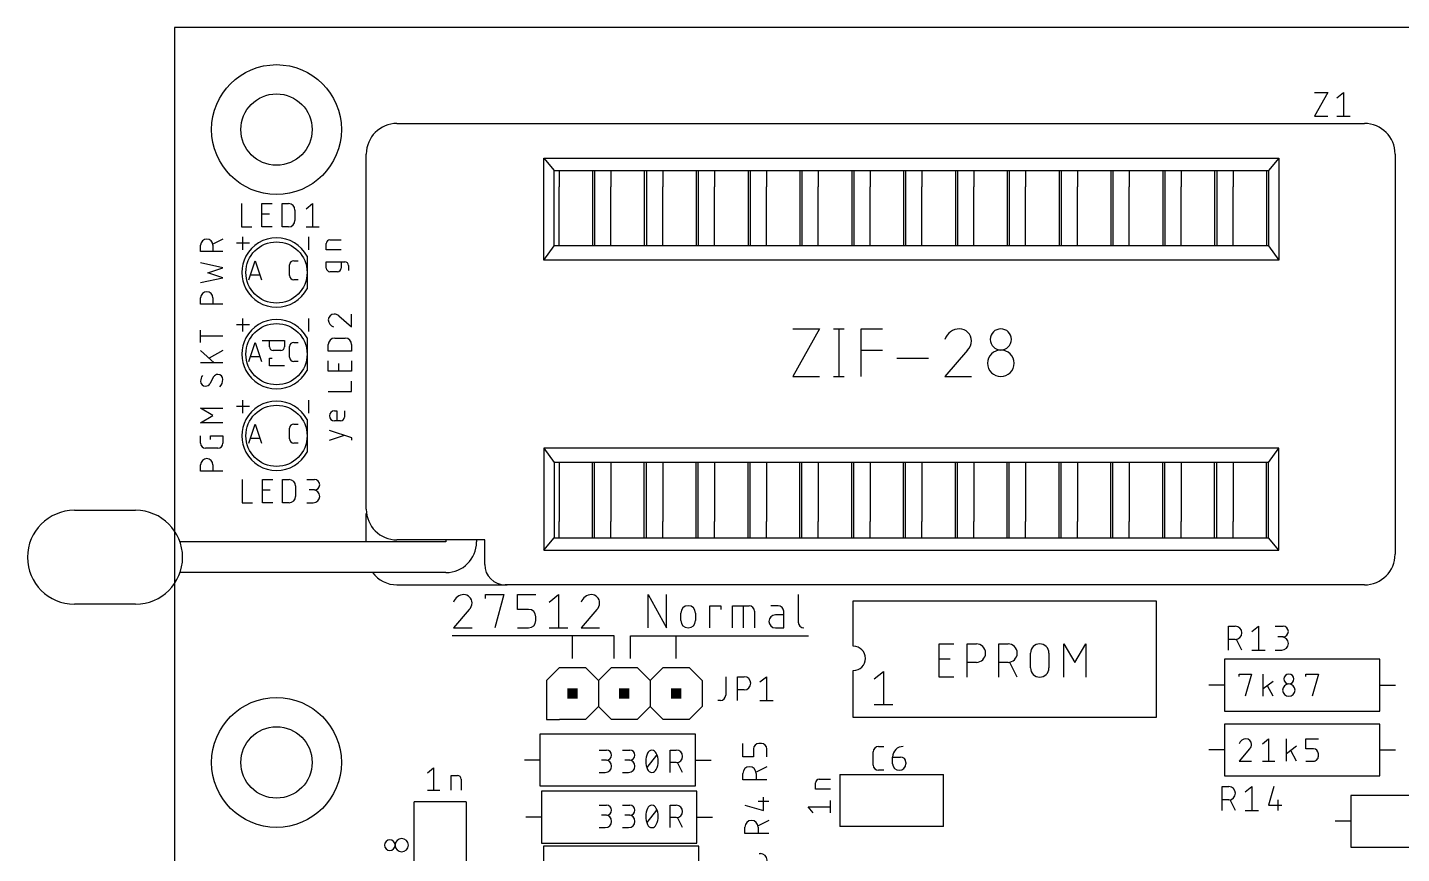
# Model space of a CAD drawing. Extents: x -7 to 100, y -12 to 128.
# Drawn here: x -7.2 to 60.1, y 59.5 to 100 of the extents above; entities that cross this region are included whole.
import ezdxf

# ---------------------------------------------------------------- set-up
doc = ezdxf.new("R2010")
doc.units = 0
for name, color, linetype in [('20', 30, 'CONTINUOUS'), ('21', 253, 'CONTINUOUS'), ('25', 253, 'CONTINUOUS'), ('51', 253, 'CONTINUOUS')]:
    doc.layers.add(name, color=color, linetype=linetype)

# ---------------------------------------------------------------- blocks, each defined once
blk = doc.blocks.new('RECT')
blk.add_solid([(-0.5, -0.5), (0.5, -0.5), (-0.5, 0.5), (0.5, 0.5)])

msp = doc.modelspace()

# ---------------------------------------------------------------- linework, layer by layer
at = {"layer": '20'}
for p, q in [((100, 100), (0, 100)), ((0, 100), (0, 0))]:
    msp.add_line(p, q, dxfattribs=at)
at = {"layer": '21'}
for p, q in [((10.9, 95.3), (58.3, 95.3)), ((9.4, 76.4), (9.4, 93.8)), ((18.1, 93.6), (54.1, 93.6)), ((18.1, 88.6), (18.1, 93.6)), ((18.1, 93.6), (18.6, 93)), ((54.1, 93.6), (53.6, 93)), ((54.1, 93.6), (54.1, 88.6)), ((59.8, 93.8), (59.8, 74.2)), ((18.6, 93), (51.86, 93)), ((18.6, 89.3), (18.6, 93)), ((18.84, 93), (18.84, 92.2)), ((20.48, 93), (20.48, 89.3)), ((20.58, 93), (20.58, 89.3)), ((21.38, 93), (21.38, 92.2)), ((23.02, 93), (23.02, 89.3)), ((23.12, 93), (23.12, 89.3)), ((23.92, 93), (23.92, 92.2)), ((25.56, 93), (25.56, 89.3)), ((25.66, 93), (25.66, 89.3)), ((26.46, 93), (26.46, 92.2)), ((28.1, 93), (28.1, 89.3)), ((28.2, 93), (28.2, 89.3)), ((29, 93), (29, 92.2)), ((30.64, 93), (30.64, 89.3)), ((30.74, 93), (30.74, 89.3)), ((31.54, 93), (31.54, 92.2)), ((33.18, 93), (33.18, 89.3)), ((33.28, 93), (33.28, 89.3)), ((34.08, 93), (34.08, 92.2)), ((35.72, 93), (35.72, 89.3)), ((35.82, 93), (35.82, 89.3)), ((36.62, 93), (36.62, 92.2)), ((38.26, 93), (38.26, 89.3)), ((38.36, 93), (38.36, 89.3)), ((39.16, 93), (39.16, 92.2)), ((40.8, 93), (40.8, 89.3)), ((40.9, 93), (40.9, 89.3)), ((41.7, 93), (41.7, 92.2)), ((43.34, 93), (43.34, 89.3)), ((43.44, 93), (43.44, 89.3)), ((44.24, 93), (44.24, 92.2)), ((45.88, 93), (45.88, 89.3)), ((45.98, 93), (45.98, 89.3)), ((46.78, 93), (46.78, 92.2)), ((48.42, 93), (48.42, 89.3)), ((48.52, 93), (48.52, 89.3)), ((49.32, 93), (49.32, 92.2)), ((50.96, 93), (50.96, 89.3)), ((51.06, 93), (51.06, 89.3)), ((51.86, 93), (53.5, 93)), ((51.86, 93), (51.86, 92.2)), ((53.5, 93), (53.6, 93)), ((53.5, 93), (53.5, 89.3)), ((53.6, 93), (53.6, 89.3)), ((18.84, 91), (18.84, 92.2)), ((18.84, 89.3), (18.84, 91)), ((21.38, 89.3), (21.38, 91)), ((23.92, 89.3), (23.92, 91)), ((26.46, 89.3), (26.46, 91)), ((29, 89.3), (29, 91)), ((31.54, 89.3), (31.54, 91)), ((34.08, 89.3), (34.08, 91)), ((36.62, 89.3), (36.62, 91)), ((39.16, 89.3), (39.16, 91)), ((41.7, 89.3), (41.7, 91)), ((44.24, 89.3), (44.24, 91)), ((46.78, 89.3), (46.78, 91)), ((49.32, 89.3), (49.32, 91)), ((51.86, 89.3), (51.86, 91)), ((2.3717, 89.6333), (1.8863, 89.3906)), ((3.3538, 89.1112), (3.3538, 89.7463)), ((6.5875, 89.1112), (6.5875, 89.7463)), ((7.62, 89.5967), (8.1661, 89.5967)), ((1.2795, 89.0265), (1.2795, 89.3299)), ((2.3717, 89.0265), (1.2795, 89.0265)), ((1.8863, 89.3299), (1.8863, 89.0265)), ((3.6713, 89.4288), (3.0363, 89.4288)), ((7.438, 89.1113), (7.438, 89.4147)), ((8.1661, 89.1113), (7.438, 89.1113)), ((18.1, 88.6), (18.6, 89.3)), ((51.86, 89.3), (18.6, 89.3)), ((53.5, 89.3), (51.86, 89.3)), ((53.6, 89.3), (53.5, 89.3)), ((53.6, 89.3), (54.1, 88.6)), ((2.3717, 88.229), (1.2795, 88.4717)), ((1.6436, 87.9863), (2.3717, 88.229)), ((7.438, 88.2184), (7.438, 88.5218)), ((7.438, 88.5218), (8.3481, 88.5218)), ((8.1661, 88.5218), (8.1661, 88.2184)), ((8.5302, 88.3398), (8.5302, 88.0971)), ((54.1, 88.6), (18.1, 88.6)), ((1.2795, 87.5009), (2.3717, 87.7436)), ((2.3717, 87.7436), (1.6436, 87.9863)), ((7.9841, 88.0364), (7.62, 88.0364)), ((1.2795, 86.4489), (1.2795, 86.7523)), ((2.3717, 86.4489), (1.2795, 86.4489)), ((1.8863, 86.7523), (1.8863, 86.4489)), ((3.3538, 85.1112), (3.3538, 85.7463)), ((6.5875, 85.1112), (6.5875, 85.7463)), ((1.2795, 84.5725), (1.2795, 85.1792)), ((2.3717, 84.8759), (1.2795, 84.8759)), ((3.6713, 85.4288), (3.0363, 85.4288)), ((1.2795, 84.1738), (1.947, 83.5671)), ((2.3717, 84.1738), (1.7043, 83.8098)), ((4.2958, 84.6628), (5.388, 84.6628)), ((4.6598, 84.3594), (4.6598, 84.6628)), ((5.2059, 84.1774), (4.8419, 84.1774)), ((5.388, 84.6628), (5.388, 84.3594)), ((2.3717, 83.5671), (1.2795, 83.5671)), ((4.6598, 83.4327), (4.6598, 83.7967)), ((4.6598, 83.7967), (4.7812, 83.7967)), ((1.9166, 82.8862), (1.7346, 82.5525)), ((5.388, 83.4327), (4.6598, 83.4327)), ((3.3538, 81.1112), (3.3538, 81.7463)), ((6.5875, 81.1112), (6.5875, 81.7463)), ((1.8863, 80.9918), (1.2795, 81.3558)), ((1.2795, 81.3558), (2.3717, 81.3558)), ((1.2795, 80.6277), (1.8863, 80.9918)), ((3.6713, 81.4288), (3.0363, 81.4288)), ((7.8394, 81.2193), (7.9608, 81.2193)), ((7.9608, 81.2193), (7.9608, 80.7339)), ((8.3248, 81.2193), (8.3248, 80.9159)), ((2.3717, 80.6277), (1.2795, 80.6277)), ((8.6889, 79.9028), (7.5967, 80.2668)), ((8.1428, 80.7339), (7.8394, 80.7339)), ((1.2795, 79.6357), (1.2795, 79.9998)), ((1.765, 79.8177), (1.765, 79.9998)), ((1.765, 79.9998), (2.3717, 79.9998)), ((2.3717, 79.9998), (2.3717, 79.6357)), ((7.5967, 79.7814), (8.3248, 80.0241)), ((8.6889, 79.7814), (8.6889, 79.9028)), ((2.129, 79.393), (1.5222, 79.393)), ((54.1, 79.4), (18.1, 79.4)), ((18.1, 79.4), (18.1, 74.4)), ((18.1, 79.4), (18.6, 78.7)), ((53.6, 78.7), (54.1, 79.4)), ((54.1, 74.4), (54.1, 79.4)), ((1.2795, 78.2733), (1.2795, 78.5767)), ((2.3717, 78.2733), (1.2795, 78.2733)), ((1.8863, 78.5767), (1.8863, 78.2733)), ((51.86, 78.7), (18.6, 78.7)), ((18.6, 78.7), (18.6, 75)), ((18.84, 78.7), (18.84, 77)), ((20.48, 75), (20.48, 78.7)), ((20.58, 75), (20.58, 78.7)), ((21.38, 78.7), (21.38, 77)), ((23.02, 75), (23.02, 78.7)), ((23.12, 75), (23.12, 78.7)), ((23.92, 78.7), (23.92, 77)), ((25.56, 75), (25.56, 78.7)), ((25.66, 75), (25.66, 78.7)), ((26.46, 78.7), (26.46, 77)), ((28.1, 75), (28.1, 78.7)), ((28.2, 75), (28.2, 78.7)), ((29, 78.7), (29, 77)), ((30.64, 75), (30.64, 78.7)), ((30.74, 75), (30.74, 78.7)), ((31.54, 78.7), (31.54, 77)), ((33.18, 75), (33.18, 78.7)), ((33.28, 75), (33.28, 78.7)), ((34.08, 78.7), (34.08, 77)), ((35.72, 75), (35.72, 78.7)), ((35.82, 75), (35.82, 78.7)), ((36.62, 78.7), (36.62, 77)), ((38.26, 75), (38.26, 78.7)), ((38.36, 75), (38.36, 78.7)), ((39.16, 78.7), (39.16, 77)), ((40.8, 75), (40.8, 78.7)), ((40.9, 75), (40.9, 78.7)), ((41.7, 78.7), (41.7, 77)), ((43.34, 75), (43.34, 78.7)), ((43.44, 75), (43.44, 78.7)), ((44.24, 78.7), (44.24, 77)), ((45.88, 75), (45.88, 78.7)), ((45.98, 75), (45.98, 78.7)), ((46.78, 78.7), (46.78, 77)), ((48.42, 75), (48.42, 78.7)), ((48.52, 75), (48.52, 78.7)), ((49.32, 78.7), (49.32, 77)), ((50.96, 75), (50.96, 78.7)), ((51.06, 75), (51.06, 78.7)), ((53.5, 78.7), (51.86, 78.7)), ((51.86, 78.7), (51.86, 77)), ((53.6, 78.7), (53.5, 78.7)), ((53.5, 75), (53.5, 78.7)), ((53.6, 75), (53.6, 78.7)), ((-4.9, 76.35), (-1.9, 76.35)), ((9.4, 74.8), (9.4, 76.2)), ((9.4, 74.8), (9.4, 76.2)), ((18.84, 75), (18.84, 75.8)), ((21.38, 75), (21.38, 75.8)), ((23.92, 75), (23.92, 75.8)), ((26.46, 75), (26.46, 75.8)), ((29, 75), (29, 75.8)), ((31.54, 75), (31.54, 75.8)), ((34.08, 75), (34.08, 75.8)), ((36.62, 75), (36.62, 75.8)), ((39.16, 75), (39.16, 75.8)), ((41.7, 75), (41.7, 75.8)), ((44.24, 75), (44.24, 75.8)), ((46.78, 75), (46.78, 75.8)), ((49.32, 75), (49.32, 75.8)), ((51.86, 75), (51.86, 75.8)), ((9.4, 74.8), (0.3, 74.8)), ((13.3, 74.8), (9.4, 74.8)), ((13.3, 74.9), (10.9, 74.9)), ((14.8, 74.9), (13.3, 74.9)), ((13.3, 74.9), (13.3, 74.8)), ((15.2, 74.9), (14.8, 74.9)), ((14.8, 74.9), (14.8, 74.8)), ((15.2, 73.7), (15.2, 74.9)), ((18.1, 74.4), (18.6, 75)), ((18.6, 75), (51.86, 75)), ((51.86, 75), (53.5, 75)), ((53.5, 75), (53.6, 75)), ((54.1, 74.4), (53.6, 75)), ((18.1, 74.4), (54.1, 74.4)), ((9.7, 73.3), (0.3, 73.3)), ((13.3, 73.3), (9.7, 73.3)), ((10.9, 72.7), (16.3, 72.7)), ((15.2394, 72.0379), (15.2394, 72.2186)), ((15.2394, 72.2186), (16.1425, 72.2186)), ((16.1425, 72.2186), (15.691, 70.593)), ((16.3, 72.7), (16.2, 72.7)), ((58.3, 72.7), (16.3, 72.7)), ((16.8025, 71.4961), (16.8025, 72.2186)), ((16.8025, 72.2186), (17.7056, 72.2186)), ((18.3656, 71.8573), (18.8172, 72.2186)), ((18.8172, 72.2186), (18.8172, 70.593)), ((23.2068, 70.593), (23.2068, 72.2186)), ((23.2068, 72.2186), (24.1099, 70.593)), ((24.1099, 70.593), (24.1099, 72.2186)), ((30.5632, 72.2186), (30.5632, 70.8639)), ((-1.9, 71.75), (-4.9, 71.75)), ((14.4439, 71.4961), (13.6763, 70.593)), ((17.3444, 71.4961), (16.8025, 71.4961)), ((20.6964, 71.4961), (19.9288, 70.593)), ((26.2234, 70.593), (26.2234, 71.6767)), ((26.2234, 71.6767), (26.7653, 71.6767)), ((26.7653, 71.6767), (26.7653, 71.4961)), ((27.3369, 70.593), (27.3369, 71.6767)), ((27.3369, 71.6767), (28.1497, 71.6767)), ((27.8788, 70.593), (27.8788, 71.6767)), ((28.4206, 71.4058), (28.4206, 70.593)), ((29.577, 71.6767), (29.2157, 71.6767)), ((29.8479, 70.593), (29.8479, 71.4058)), ((33.2581, 69.6912), (33.2581, 71.9138)), ((33.2581, 71.9138), (48.1013, 71.9138)), ((48.1013, 71.9138), (48.1013, 66.1988)), ((17.7056, 70.9542), (17.7056, 71.1348)), ((24.8081, 70.9542), (24.8081, 71.3154)), ((25.5306, 71.3154), (25.5306, 70.9542)), ((29.8479, 71.2251), (29.4415, 71.2251)), ((19.4793, 70.1993), (13.6056, 70.1993)), ((13.6763, 70.593), (14.5794, 70.593)), ((16.8025, 70.593), (17.3444, 70.593)), ((18.3656, 70.593), (19.2688, 70.593)), ((21.5431, 70.1993), (19.4793, 70.1993)), ((19.4793, 70.1993), (19.4793, 69.088)), ((19.9288, 70.593), (20.8319, 70.593)), ((21.5431, 69.088), (21.5431, 70.1993)), ((22.3368, 69.088), (22.3368, 70.1993)), ((22.3368, 70.1993), (24.5593, 70.1993)), ((24.5593, 70.1993), (24.5593, 69.088)), ((24.5593, 70.1993), (31.0681, 70.1993)), ((29.4415, 70.593), (29.8479, 70.593)), ((37.4618, 68.18), (37.4618, 69.8055)), ((37.4618, 69.8055), (38.1843, 69.8055)), ((38.8347, 68.18), (38.8347, 69.8055)), ((38.8347, 69.8055), (39.2862, 69.8055)), ((40.3858, 68.18), (40.3858, 69.8055)), ((40.3858, 69.8055), (40.8374, 69.8055)), ((41.9398, 68.6315), (41.9398, 69.354)), ((42.8429, 69.354), (42.8429, 68.6315)), ((43.5689, 68.18), (43.5689, 69.8055)), ((43.5689, 69.8055), (44.1108, 68.9024)), ((44.1108, 68.9024), (44.6527, 69.8055)), ((44.6527, 69.8055), (44.6527, 68.18)), ((37.4618, 69.0831), (38.0037, 69.0831)), ((39.2862, 68.9024), (38.8347, 68.9024)), ((40.8374, 68.9024), (40.3858, 68.9024)), ((41.2889, 68.18), (40.9277, 68.9024)), ((59.055, 69.0563), (51.435, 69.0563)), ((51.435, 69.0563), (51.435, 66.5162)), ((59.055, 66.5162), (59.055, 69.0563)), ((18.8643, 68.6455), (18.2293, 68.0105)), ((18.2293, 68.0105), (18.2293, 66.7405)), ((18.8643, 68.6455), (20.1343, 68.6455)), ((20.1343, 68.6455), (20.7693, 68.0105)), ((20.7693, 68.0105), (21.4043, 68.6455)), ((20.7693, 68.0105), (20.7693, 66.7405)), ((21.4043, 68.6455), (22.6743, 68.6455)), ((22.6743, 68.6455), (23.3093, 68.0105)), ((23.3093, 68.0105), (23.9443, 68.6455)), ((23.3093, 68.0105), (23.3093, 66.7405)), ((23.9443, 68.6455), (25.2143, 68.6455)), ((25.2143, 68.6455), (25.8493, 68.0105)), ((25.8493, 68.0105), (25.8493, 66.7405)), ((33.2581, 66.1988), (33.2581, 68.5006)), ((34.2868, 68.0949), (34.7384, 68.4562)), ((34.7384, 68.4562), (34.7384, 66.8306)), ((38.1843, 68.18), (37.4618, 68.18)), ((52.1589, 68.211), (52.1589, 68.3324)), ((52.1589, 68.3324), (52.7657, 68.3324)), ((52.7657, 68.3324), (52.4623, 67.2401)), ((53.3431, 67.2401), (53.3431, 68.3324)), ((55.4355, 68.211), (55.4355, 68.3324)), ((55.4355, 68.3324), (56.0423, 68.3324)), ((56.0423, 68.3324), (55.7389, 67.2401)), ((51.435, 67.7863), (50.673, 67.7863)), ((53.8285, 67.9683), (53.3431, 67.6042)), ((53.8285, 67.2401), (53.5555, 67.7559)), ((59.055, 67.7863), (59.817, 67.7863)), ((18.2293, 66.7405), (18.2293, 66.1055)), ((20.7693, 66.7405), (20.1343, 66.1055)), ((21.4043, 66.1055), (20.7693, 66.7405)), ((23.3093, 66.7405), (22.6743, 66.1055)), ((23.9443, 66.1055), (23.3093, 66.7405)), ((25.8493, 66.7405), (25.2143, 66.1055)), ((34.2868, 66.8306), (35.1899, 66.8306)), ((18.2293, 66.1055), (18.8643, 66.1055)), ((20.1343, 66.1055), (18.8643, 66.1055)), ((22.6743, 66.1055), (21.4043, 66.1055)), ((25.2143, 66.1055), (23.9443, 66.1055)), ((48.1013, 66.1988), (33.2581, 66.1988)), ((51.435, 66.5162), (59.055, 66.5162)), ((25.5286, 65.3871), (17.9086, 65.3871)), ((17.9086, 65.3871), (17.9086, 62.8471)), ((25.5286, 62.8471), (25.5286, 65.3871)), ((59.055, 65.8813), (51.435, 65.8813)), ((51.435, 65.8813), (51.435, 63.3413)), ((59.055, 63.3413), (59.055, 65.8813)), ((52.6747, 64.6719), (52.1589, 64.0652)), ((53.3019, 64.9146), (53.6053, 65.1574)), ((53.6053, 65.1574), (53.6053, 64.0652)), ((54.4861, 64.0652), (54.4861, 65.1574)), ((54.9715, 64.7933), (54.4861, 64.4292)), ((55.4355, 64.6719), (55.4355, 65.1574)), ((55.4355, 65.1574), (56.0423, 65.1574)), ((55.7996, 64.6719), (55.4355, 64.6719)), ((17.9086, 64.1171), (17.1466, 64.1171)), ((20.8058, 64.6017), (21.1698, 64.6017)), ((21.1698, 64.1163), (20.9271, 64.1163)), ((21.9488, 64.6017), (22.3128, 64.6017)), ((22.3128, 64.1163), (22.0701, 64.1163)), ((23.1525, 63.7522), (23.6379, 64.359)), ((24.283, 63.5095), (24.283, 64.6017)), ((24.283, 64.6017), (24.5864, 64.6017)), ((24.5864, 63.9949), (24.283, 63.9949)), ((24.8898, 63.5095), (24.6471, 63.9949)), ((25.5286, 64.1171), (26.2906, 64.1171)), ((51.435, 64.6112), (50.673, 64.6112)), ((52.1589, 64.0652), (52.7657, 64.0652)), ((53.3019, 64.0652), (53.9087, 64.0652)), ((54.9715, 64.0652), (54.6985, 64.5809)), ((55.4355, 64.0652), (55.7996, 64.0652)), ((56.0423, 64.3079), (56.0423, 64.4292)), ((59.055, 64.6112), (59.817, 64.6112)), ((12.392, 63.4859), (12.6954, 63.7286)), ((12.6954, 63.7286), (12.6954, 62.6364)), ((13.5576, 62.6364), (13.5576, 63.3645)), ((13.5576, 63.3645), (13.861, 63.3645)), ((20.8058, 63.5095), (21.1092, 63.5095)), ((21.9488, 63.5095), (22.2522, 63.5095)), ((32.5911, 63.4046), (37.6711, 63.4046)), ((32.5911, 63.4046), (32.5911, 60.8646)), ((37.6711, 60.8646), (37.6711, 63.4046)), ((51.435, 63.3413), (59.055, 63.3413)), ((12.392, 62.6364), (12.9988, 62.6364)), ((14.043, 63.1825), (14.043, 62.6364)), ((17.9086, 62.8471), (25.5286, 62.8471)), ((31.4092, 62.6907), (31.4092, 62.9941)), ((32.1374, 62.6907), (31.4092, 62.6907)), ((31.5913, 63.1761), (32.1374, 63.1761)), ((11.7475, 56.9913), (11.7475, 62.0713)), ((14.2875, 62.0713), (11.7475, 62.0713)), ((14.2875, 62.0713), (14.2875, 56.9913)), ((25.5969, 62.5899), (17.9769, 62.5899)), ((17.9769, 62.5899), (17.9769, 60.0499)), ((25.5969, 60.0499), (25.5969, 62.5899)), ((32.1374, 61.5252), (32.1374, 62.1319)), ((65.2463, 62.3888), (57.6263, 62.3888)), ((57.6263, 62.3888), (57.6263, 59.8488)), ((17.9769, 61.3199), (17.2149, 61.3199)), ((20.8058, 61.903), (21.1698, 61.903)), ((21.1698, 61.4176), (20.9271, 61.4176)), ((21.9488, 61.903), (22.3128, 61.903)), ((22.3128, 61.4176), (22.0701, 61.4176)), ((23.1525, 61.0535), (23.6379, 61.6603)), ((24.283, 60.8108), (24.283, 61.903)), ((24.283, 61.903), (24.5864, 61.903)), ((24.5864, 61.2962), (24.283, 61.2962)), ((24.8898, 60.8108), (24.6471, 61.2962)), ((25.5969, 61.3199), (26.3589, 61.3199)), ((31.2879, 61.5252), (31.0452, 61.8285)), ((31.0452, 61.8285), (32.1374, 61.8285)), ((20.8058, 60.8108), (21.1092, 60.8108)), ((21.9488, 60.8108), (22.2522, 60.8108)), ((37.6711, 60.8646), (32.5911, 60.8646)), ((57.6263, 61.1188), (56.8643, 61.1188)), ((17.9769, 60.0499), (25.5969, 60.0499)), ((25.6973, 59.8981), (18.0773, 59.8981)), ((18.0773, 59.8981), (18.0773, 57.3581)), ((25.6973, 57.3581), (25.6973, 59.8981)), ((57.6263, 59.8488), (65.2463, 59.8488))]:
    msp.add_line(p, q, dxfattribs=at)
for centre, radius in [((5, 95), 3.1789), ((5, 95), 1.7463), ((5, 64), 3.1789), ((5, 64), 1.7463)]:
    msp.add_circle(centre, radius, dxfattribs=at)
for centre, radius, start, end in [((10.9, 93.8), 1.5, 90, 180), ((58.3, 93.8), 1.5, 0, 90), ((1.5829, 89.3299), 0.3034, 0, 180), ((5, 88), 1.7, 28.0725, 151.9275), ((5, 88), 1.7, 28.0725, 151.9275), ((7.62, 89.4147), 0.182, 90.001, 180), ((7.62, 88.2184), 0.182, 180, 270), ((7.9841, 88.2184), 0.182, 270, 0), ((8.3481, 88.3398), 0.182, 0, 90), ((1.5829, 86.7523), 0.3034, 0, 180), ((5, 88), 1.7, 208.0725, 331.9275), ((5, 88), 1.7, 208.0725, 331.9275), ((5, 84), 1.7, 28.0725, 151.9275), ((5, 84), 1.7, 28.0725, 151.9275), ((4.8419, 84.3594), 0.182, 180, 270), ((5.2059, 84.3594), 0.182, 270, 0), ((1.7346, 82.6738), 0.4551, 143.1293, 180), ((2.129, 82.761), 0.2465, 90, 149.4881), ((2.129, 82.7648), 0.2427, 0, 90), ((5, 84), 1.7, 208.0725, 331.9275), ((5, 84), 1.7, 208.0725, 331.9275), ((1.5222, 82.6738), 0.2427, 180, 270), ((1.5222, 82.6776), 0.2465, 269.9998, 329.4903), ((1.859, 82.7648), 0.5127, 314.7605, 359.9998), ((5, 80), 1.7, 28.0725, 151.9275), ((5, 80), 1.7, 28.0725, 151.9275), ((7.8394, 80.9766), 0.2427, 90, 270), ((8.1428, 80.9159), 0.182, 270, 0), ((1.5222, 79.6357), 0.2427, 180.0007, 270), ((2.129, 79.6357), 0.2427, 270.0007, 360), ((1.5829, 78.5767), 0.3034, 0, 180), ((5, 80), 1.7, 208.0725, 331.9275), ((5, 80), 1.7, 208.0725, 331.9275), ((-4.9, 74.05), 2.3, 90, 180), ((-1.9, 74.05), 2.3, 0, 90), ((10.9, 76.4), 1.5, 180, 270), ((13.3, 74.8), 1.5, 270, 0), ((-4.9, 74.05), 2.3, 180, 270), ((-1.9, 74.05), 2.3, 270, 0), ((58.3, 74.2), 1.5, 270, 0), ((16.2, 73.7), 1, 180, 270), ((10.9, 74.2), 1.5, 216.8699, 270), ((14.173, 71.6964), 0.5221, 90.0001, 162.0549), ((14.173, 71.8122), 0.4064, 0, 90), ((20.4255, 71.6964), 0.5221, 90.0001, 162.0549), ((20.4255, 71.8122), 0.4064, 0, 90), ((14.1429, 71.8122), 0.4365, 313.6036, 359.9997), ((17.3444, 71.1348), 0.3612, 0, 90), ((20.3954, 71.8122), 0.4365, 313.6036, 359.9997), ((25.1694, 71.3154), 0.3612, 0, 180), ((28.1497, 71.4058), 0.2709, 0, 90), ((29.577, 71.4058), 0.2709, 0, 90), ((17.3444, 70.9542), 0.3612, 270, 0), ((25.1694, 70.9542), 0.3612, 180, 0), ((29.4415, 70.909), 0.3161, 90, 270), ((30.8342, 70.8639), 0.2709, 180, 270), ((33.2581, 69.0959), 0.5953, 270, 90), ((39.2862, 69.354), 0.4516, 270, 90), ((40.8374, 69.354), 0.4516, 270, 90), ((42.3914, 69.354), 0.4516, 0, 180), ((42.3914, 68.6315), 0.4516, 180, 0), ((54.5959, 68.0896), 0.2427, 0, 180), ((54.5959, 68.0896), 0.2427, 180, 0), ((54.5959, 67.5435), 0.3034, 0, 180), ((54.5959, 67.5435), 0.3034, 180, 0), ((52.4926, 64.8066), 0.3508, 89.9999, 162.0556), ((52.4926, 64.8843), 0.2731, 0, 90), ((52.4724, 64.8843), 0.2933, 313.604, 359.9998), ((55.7996, 64.4292), 0.2427, 0, 90), ((21.1092, 63.8129), 0.3034, 270, 90), ((21.1698, 64.359), 0.2427, 270, 90), ((22.2522, 63.8129), 0.3034, 270, 90), ((22.3128, 64.359), 0.2427, 270, 90), ((23.9918, 64.0556), 0.9001, 180, 205.9889), ((23.9918, 64.0556), 0.9, 154.0108, 180.0001), ((23.3952, 64.3772), 0.2245, 90, 161.0755), ((23.3952, 64.3772), 0.2245, 18.9237, 90), ((22.7985, 64.0556), 0.9, 359.9999, 25.9892), ((22.7985, 64.0556), 0.9001, 334.0111, 360), ((24.5864, 64.2983), 0.3034, 270, 90), ((55.7996, 64.3079), 0.2427, 270, 0.0007), ((13.861, 63.1825), 0.182, 0.001, 90), ((23.3952, 63.734), 0.2245, 198.925, 269.9998), ((23.3952, 63.734), 0.2245, 269.9998, 341.0754), ((31.5913, 62.9941), 0.182, 90.001, 180), ((21.1092, 61.1142), 0.3034, 270, 90), ((21.1698, 61.6603), 0.2427, 270, 90), ((22.2522, 61.1142), 0.3034, 270, 90), ((22.3128, 61.6603), 0.2427, 270, 90), ((23.9918, 61.3569), 0.9001, 180, 205.9889), ((23.9918, 61.3569), 0.9, 154.0108, 180.0001), ((23.3952, 61.6785), 0.2245, 90, 161.0755), ((23.3952, 61.6785), 0.2245, 18.9237, 90), ((22.7985, 61.3569), 0.9, 359.9999, 25.9892), ((22.7985, 61.3569), 0.9001, 334.0111, 360), ((24.5864, 61.5996), 0.3034, 270, 90), ((23.3952, 61.0353), 0.2245, 198.925, 269.9998), ((23.3952, 61.0353), 0.2245, 269.9998, 341.0754)]:
    msp.add_arc(centre, radius, start, end, dxfattribs=at)
at = {"layer": '25'}
for p, q in [((55.8491, 96.8215), (56.4982, 96.8215)), ((56.4982, 96.8215), (55.8491, 95.6531)), ((56.954, 96.5619), (57.2785, 96.8215)), ((57.2785, 96.8215), (57.2785, 95.6531)), ((55.8491, 95.6531), (56.4982, 95.6531)), ((56.954, 95.6531), (57.6031, 95.6531)), ((3.2908, 91.3773), (3.2908, 90.2343)), ((4.2814, 90.2343), (4.2814, 91.3773)), ((4.2814, 91.3773), (4.7894, 91.3773)), ((5.2695, 90.2343), (5.2695, 91.3773)), ((5.2695, 91.3773), (5.587, 91.3773)), ((5.9045, 91.0598), (5.9045, 90.5518)), ((6.4506, 91.1233), (6.7681, 91.3773)), ((6.7681, 91.3773), (6.7681, 90.2343)), ((3.2908, 90.2343), (3.7988, 90.2343)), ((4.2814, 90.8693), (4.6624, 90.8693)), ((4.7894, 90.2343), (4.2814, 90.2343)), ((5.587, 90.2343), (5.2695, 90.2343)), ((6.4506, 90.2343), (7.0856, 90.2343)), ((8.0458, 85.8706), (8.6808, 85.3309)), ((8.6808, 85.3309), (8.6808, 85.9659)), ((30.3016, 85.2384), (31.5998, 85.2384)), ((31.5998, 85.2384), (30.3016, 82.9016)), ((32.2918, 85.2384), (32.8111, 85.2384)), ((32.5514, 85.2384), (32.5514, 82.9016)), ((33.6446, 82.9016), (33.6446, 85.2384)), ((33.6446, 85.2384), (34.6832, 85.2384)), ((7.5378, 84.1498), (7.5378, 84.4673)), ((8.6808, 84.1498), (7.5378, 84.1498)), ((7.8553, 84.7848), (8.3633, 84.7848)), ((8.6808, 84.4673), (8.6808, 84.1498)), ((33.6446, 84.1998), (34.6832, 84.1998)), ((38.8518, 84.1998), (37.7484, 82.9016)), ((7.5378, 83.1617), (7.5378, 83.6697)), ((8.0458, 83.1617), (8.0458, 83.5427)), ((8.6808, 83.6697), (8.6808, 83.1617)), ((35.3915, 83.8104), (36.9493, 83.8104)), ((8.6808, 83.1617), (7.5378, 83.1617)), ((30.3016, 82.9016), (31.5998, 82.9016)), ((32.2918, 82.9016), (32.8111, 82.9016)), ((37.7484, 82.9016), (39.0466, 82.9016)), ((7.5378, 82.1711), (8.6808, 82.1711)), ((8.6808, 82.1711), (8.6808, 82.6791)), ((3.321, 77.8599), (3.321, 76.7169)), ((4.3115, 76.7169), (4.3115, 77.8599)), ((4.3115, 77.8599), (4.8195, 77.8599)), ((5.2996, 76.7169), (5.2996, 77.8599)), ((5.2996, 77.8599), (5.6171, 77.8599)), ((5.9346, 77.5424), (5.9346, 77.0344)), ((6.4807, 77.8599), (6.8617, 77.8599)), ((4.3115, 77.3519), (4.6925, 77.3519)), ((6.8617, 77.3519), (6.6077, 77.3519)), ((3.321, 76.7169), (3.829, 76.7169)), ((4.8195, 76.7169), (4.3115, 76.7169)), ((5.6171, 76.7169), (5.2996, 76.7169)), ((6.4807, 76.7169), (6.7982, 76.7169)), ((51.6446, 69.5039), (51.6446, 70.6723)), ((51.6446, 70.6723), (51.9691, 70.6723)), ((51.9691, 70.0232), (51.6446, 70.0232)), ((52.2937, 69.5039), (52.034, 70.0232)), ((52.7802, 70.4127), (53.1047, 70.6723)), ((53.1047, 70.6723), (53.1047, 69.5039)), ((53.9232, 70.6723), (54.3126, 70.6723)), ((54.3126, 70.153), (54.053, 70.153)), ((52.7802, 69.5039), (53.4293, 69.5039)), ((53.9232, 69.5039), (54.2477, 69.5039)), ((27.0071, 68.201), (27.0071, 67.2922)), ((27.5895, 67.0326), (27.5895, 68.201)), ((27.5895, 68.201), (27.9141, 68.201)), ((28.6775, 67.9414), (29.002, 68.201)), ((29.002, 68.201), (29.002, 67.0326)), ((27.9141, 67.5519), (27.5895, 67.5519)), ((26.7475, 67.0326), (26.6177, 67.0326)), ((28.6775, 67.0326), (29.3266, 67.0326)), ((27.8499, 64.2781), (27.8499, 64.9272)), ((28.3692, 64.6675), (28.3692, 64.2781)), ((28.7587, 64.9272), (28.6288, 64.9272)), ((29.0183, 64.2781), (29.0183, 64.6675)), ((34.4891, 64.7826), (34.7487, 64.7826)), ((28.3692, 64.2781), (27.8499, 64.2781)), ((34.2294, 63.8738), (34.2294, 64.5229)), ((35.1852, 64.2633), (35.5747, 64.2633)), ((35.1852, 63.9387), (35.1852, 64.2633)), ((35.8344, 64.0036), (35.8344, 63.9387)), ((27.8499, 63.1424), (27.8499, 63.467)), ((29.0183, 63.7915), (28.499, 63.5319)), ((28.499, 63.467), (28.499, 63.1424)), ((34.7487, 63.6142), (34.4891, 63.6142)), ((29.0183, 63.1424), (27.8499, 63.1424)), ((51.327, 61.6458), (51.327, 62.8142)), ((51.327, 62.8142), (51.6516, 62.8142)), ((52.4627, 62.5546), (52.7872, 62.8142)), ((52.7872, 62.8142), (52.7872, 61.6458)), ((53.8653, 62.8142), (53.6057, 61.9054)), ((28.5975, 62.102), (29.1168, 62.102)), ((28.8571, 61.6476), (28.8571, 62.2967)), ((51.6516, 62.1651), (51.327, 62.1651)), ((51.9762, 61.6458), (51.7165, 62.1651)), ((54.0601, 62.1651), (54.0601, 61.6458)), ((27.9484, 61.9073), (28.8571, 61.6476)), ((52.4627, 61.6458), (53.1118, 61.6458)), ((53.6057, 61.9054), (54.2548, 61.9054)), ((27.9484, 60.512), (27.9484, 60.8366)), ((29.1168, 61.1611), (28.5975, 60.9015)), ((28.5975, 60.8366), (28.5975, 60.512)), ((29.1168, 60.512), (27.9484, 60.512)), ((28.6411, 59.5397), (28.706, 59.5397))]:
    msp.add_line(p, q, dxfattribs=at)
for centre, radius, start, end in [((5.587, 91.0598), 0.3175, 0, 90), ((5.587, 90.5518), 0.3175, 270, 0), ((7.8236, 85.6801), 0.2858, 90, 180), ((7.905, 85.6801), 0.3671, 180, 252.0547), ((7.8236, 85.6589), 0.3069, 43.6027, 90.0001), ((38.4624, 84.4879), 0.7505, 90, 162.0547), ((38.4624, 84.6542), 0.5842, 0, 90), ((40.4853, 84.7191), 0.5193, 0, 180), ((7.8553, 84.4673), 0.3175, 90, 180), ((8.3633, 84.4673), 0.3175, 0, 90), ((38.4191, 84.6542), 0.6275, 313.6028, 359.9998), ((40.4853, 83.5507), 0.6491, 0, 180), ((40.4853, 84.7191), 0.5193, 180, 0), ((40.4853, 83.5507), 0.6491, 180, 0), ((5.6171, 77.5424), 0.3175, 0, 90), ((6.8617, 77.6059), 0.254, 270, 90), ((5.6171, 77.0344), 0.3175, 270, 0), ((6.7982, 77.0344), 0.3175, 270, 90), ((51.9691, 70.3478), 0.3246, 270, 90), ((54.2477, 69.8285), 0.3246, 270, 90), ((54.3126, 70.4127), 0.2596, 270, 90), ((27.9141, 67.8764), 0.3246, 270, 90), ((26.7475, 67.2922), 0.2596, 270, 0), ((28.6288, 64.6675), 0.2596, 90, 180), ((28.7587, 64.6675), 0.2596, 0, 90), ((34.4891, 64.5229), 0.2596, 90.0007, 180), ((35.7045, 64.2633), 0.5193, 90.0003, 180), ((35.5747, 64.0036), 0.2596, 0, 90), ((28.1745, 63.467), 0.3246, 0, 180), ((34.4891, 63.8738), 0.2596, 180, 270), ((35.5098, 63.9387), 0.3246, 180, 0), ((51.6516, 62.4896), 0.3246, 270, 90), ((28.2729, 60.8366), 0.3246, 0, 180), ((10.5498, 59.9496), 0.2596, 90, 270), ((10.5498, 59.9496), 0.2596, 270, 90), ((11.134, 59.9496), 0.3246, 90, 270), ((11.134, 59.9496), 0.3246, 270, 90), ((28.706, 59.2151), 0.3246, 270, 90)]:
    msp.add_arc(centre, radius, start, end, dxfattribs=at)
at = {"layer": '51'}
for p, q in [((21.38, 91), (21.38, 92.2)), ((23.92, 91), (23.92, 92.2)), ((26.46, 91), (26.46, 92.2)), ((29, 91), (29, 92.2)), ((31.54, 91), (31.54, 92.2)), ((34.08, 91), (34.08, 92.2)), ((36.62, 91), (36.62, 92.2)), ((39.16, 91), (39.16, 92.2)), ((41.7, 91), (41.7, 92.2)), ((44.24, 91), (44.24, 92.2)), ((46.78, 91), (46.78, 92.2)), ((49.32, 91), (49.32, 92.2)), ((51.86, 91), (51.86, 92.2)), ((3.6381, 87.6381), (3.9514, 88.5779)), ((3.9514, 88.5779), (4.2646, 87.6381)), ((5.6381, 87.8469), (5.6381, 88.3691)), ((5.8469, 88.5779), (6.0558, 88.5779)), ((6.5, 88.8), (6.5, 87.2)), ((4.1863, 87.8731), (3.7164, 87.8731)), ((6.0558, 87.6381), (5.8469, 87.6381)), ((3.6381, 83.6381), (3.9514, 84.5779)), ((3.9514, 84.5779), (4.2646, 83.6381)), ((5.6381, 83.8469), (5.6381, 84.3691)), ((5.8469, 84.5779), (6.0558, 84.5779)), ((6.5, 84.8), (6.5, 83.2)), ((4.1863, 83.8731), (3.7164, 83.8731)), ((6.0558, 83.6381), (5.8469, 83.6381)), ((6.5, 80.8), (6.5, 79.2)), ((3.6381, 79.6381), (3.9514, 80.5779)), ((3.9514, 80.5779), (4.2646, 79.6381)), ((5.6381, 79.8469), (5.6381, 80.3691)), ((5.8469, 80.5779), (6.0558, 80.5779)), ((4.1863, 79.8731), (3.7164, 79.8731)), ((6.0558, 79.6381), (5.8469, 79.6381)), ((18.84, 77), (18.84, 75.8)), ((21.38, 77), (21.38, 75.8)), ((23.92, 77), (23.92, 75.8)), ((26.46, 77), (26.46, 75.8)), ((29, 77), (29, 75.8)), ((31.54, 77), (31.54, 75.8)), ((34.08, 77), (34.08, 75.8)), ((36.62, 77), (36.62, 75.8)), ((39.16, 77), (39.16, 75.8)), ((41.7, 77), (41.7, 75.8)), ((44.24, 77), (44.24, 75.8)), ((46.78, 77), (46.78, 75.8)), ((49.32, 77), (49.32, 75.8)), ((51.86, 77), (51.86, 75.8))]:
    msp.add_line(p, q, dxfattribs=at)
for centre in [(5, 88), (5, 84), (5, 80)]:
    msp.add_circle(centre, 1.5, dxfattribs=at)
for centre, radius, start, end in [((5, 88), 1.7, 151.9275, 208.0725), ((5.8469, 88.3691), 0.2088, 90.0009, 180), ((5.8469, 87.8469), 0.2088, 180, 270), ((5, 84), 1.7, 151.9275, 208.0725), ((5.8469, 84.3691), 0.2088, 90.0009, 180), ((5.8469, 83.8469), 0.2088, 180, 270), ((5, 80), 1.7, 151.9275, 208.0725), ((5.8469, 80.3691), 0.2088, 90.0009, 180), ((5.8469, 79.8469), 0.2088, 180, 270)]:
    msp.add_arc(centre, radius, start, end, dxfattribs=at)

# ---------------------------------------------------------------- block references
at = {"layer": '51', "xscale": 0.508, "yscale": 0.508}
for p in [(19.4993, 67.3755), (22.0393, 67.3755), (24.5793, 67.3755)]:
    msp.add_blockref('RECT', p, dxfattribs=at)

doc.saveas('drawing.dxf')
